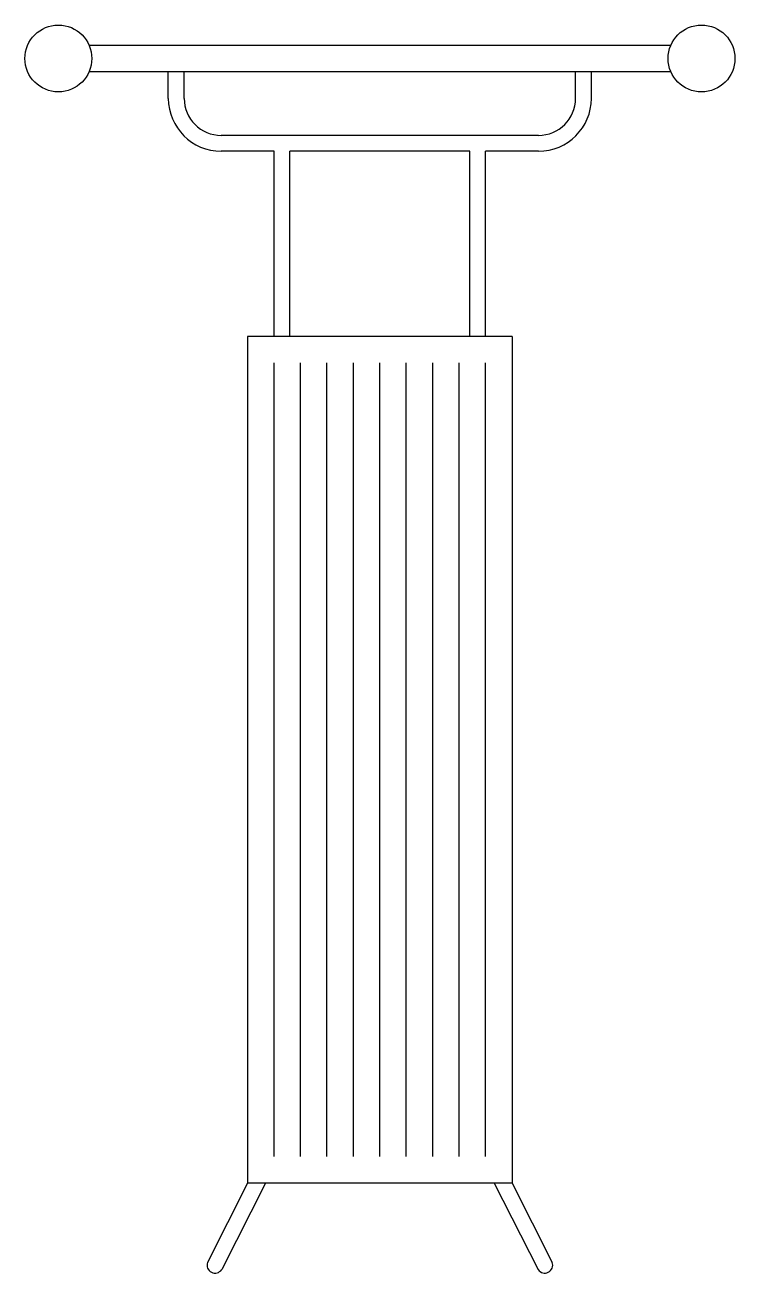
# Model space of a CAD drawing. Header units: millimetres. Extents: x 29224 to 62779, y 35576 to 54938.
# Drawn here: x 59774 to 61117, y 38860 to 41221 of the extents above; entities that cross this region are included whole.
import ezdxf

# ---------------------------------------------------------------- set-up
doc = ezdxf.new("R2010")
doc.units = ezdxf.units.MM

# ---------------------------------------------------------------- blocks, each defined once
blk = doc.blocks.new('A$C77F37BBE')
for p, q in [((1221.1, 2319.7), (121.1, 2319.7)), ((1221.1, 2269.7), (121.1, 2269.7)), ((271.1, 2219.7), (271.1, 2269.7)), ((301.1, 2219.7), (301.1, 2269.7)), ((1041.1, 2219.7), (1041.1, 2269.7)), ((1071.1, 2219.7), (1071.1, 2269.7)), ((971.1, 2149.7), (371.1, 2149.7)), ((471.1, 2119.7), (371.1, 2119.7)), ((471.1, 1769.7), (471.1, 2119.7)), ((501.1, 1769.7), (501.1, 2119.7)), ((841.1, 2119.7), (501.1, 2119.7)), ((841.1, 1769.7), (841.1, 2119.7)), ((971.1, 2119.7), (871.1, 2119.7)), ((871.1, 1769.7), (871.1, 2119.7)), ((921.1, 1769.7), (421.1, 1769.7)), ((421.1, 1769.7), (421.1, 169.7)), ((921.1, 1769.7), (921.1, 169.7)), ((471.1, 219.7), (471.1, 1719.7)), ((521.1, 219.7), (521.1, 1719.7)), ((571.1, 219.7), (571.1, 1719.7)), ((621.1, 219.7), (621.1, 1719.7)), ((671.1, 219.7), (671.1, 1719.7)), ((721.1, 219.7), (721.1, 1719.7)), ((771.1, 219.7), (771.1, 1719.7)), ((821.1, 219.7), (821.1, 1719.7)), ((871.1, 219.7), (871.1, 1719.7)), ((421.1, 169.7), (345.3, 19.7)), ((454.8, 169.7), (372.1, 6.1)), ((921.1, 169.7), (421.1, 169.7)), ((887.5, 169.7), (970.2, 6.1)), ((921.1, 169.7), (997, 19.7))]:
    blk.add_line(p, q)
for centre in [(63.2, 2295.1), (1279.4, 2295.1)]:
    blk.add_circle(centre, 63.2)
for centre, radius, start, end in [((371.1, 2219.7), 100, 180, 270), ((371.1, 2219.7), 70, 180, 270), ((971.1, 2219.7), 100, 270, 0), ((971.1, 2219.7), 70, 270, 0), ((359.5, 14.6), 15.1, 160.5289, 325.8137), ((982.8, 14.6), 15.1, 214.1863, 19.4711)]:
    blk.add_arc(centre, radius, start, end)

msp = doc.modelspace()

# ---------------------------------------------------------------- block references
msp.add_blockref('A$C77F37BBE', (59774.4, 38862.3))

doc.saveas('drawing.dxf')
